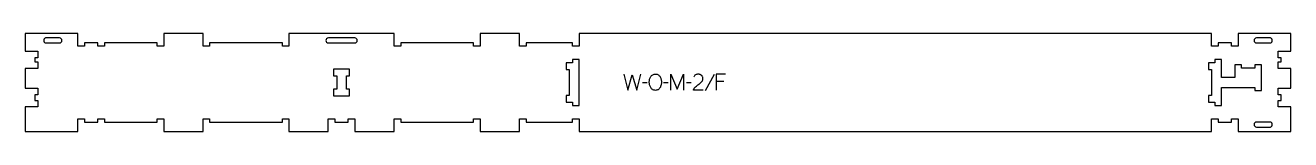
# Model space of a CAD drawing. Extents: x 0 to 2400, y 0 to 186.
import ezdxf

# ---------------------------------------------------------------- set-up
doc = ezdxf.new("R2010")
doc.units = 0
for name, color, linetype in [('1_ANYTOOL_1MMDEEP_LABELS_S', 2, 'CONTINUOUS'), ('3_ANYTOOL_CUTTHROUGH_INSID', 4, 'CONTINUOUS'), ('4_ANYTOOL_CUTTHROUGH_OUTSI', 5, 'CONTINUOUS')]:
    doc.layers.add(name, color=color, linetype=linetype)

msp = doc.modelspace()

# ---------------------------------------------------------------- linework, layer by layer
at = {"layer": '1_ANYTOOL_1MMDEEP_LABELS_S'}
for p, q in [((1306.472322, 107.893483), (1289.286608, 77.122055)), ((1179.143751, 92.250626), (1170.358036, 92.164912)), ((1219.172322, 92.250626), (1210.386608, 92.164912)), ((1262.672322, 92.250626), (1253.886608, 92.164912)), ((1324.558036, 94.393483), (1310.072322, 94.393483))]:
    msp.add_line(p, q, dxfattribs=at)
for points in [[(1134.786608, 108.364912), (1142.500893, 78.364912), (1150.943751, 107.464912), (1159.429465, 78.364912), (1166.929465, 108.364912)], [(1224.315179, 78.364912), (1224.315179, 108.364912), (1236.315179, 79.993483), (1248.315179, 108.23634), (1248.315179, 78.364912)], [(1327.729465, 108.364912), (1310.072322, 108.364912), (1310.072322, 78.364912)]]:
    msp.add_lwpolyline(points, dxfattribs=at)
msp.add_lwpolyline([(1195.215179, 108.707769, -0.064784), (1197.889134, 108.359848, -0.088904), (1200.315179, 107.229198, -0.05419), (1202.237744, 105.537068, -0.051179), (1203.765179, 103.479198, -0.041653), (1204.947379, 101.050425, -0.036749), (1205.736608, 98.464912, -0.024892), (1206.194387, 95.845649, -0.030823), (1206.358036, 93.193483, -0.034269), (1206.181516, 90.620987, -0.031918), (1205.666965, 88.093483, -0.031725), (1204.778778, 85.484087, -0.026303), (1203.593751, 82.993483, -0.058719), (1202.06997, 80.831736, -0.077745), (1200.031251, 79.168483, -0.077243), (1197.544262, 78.189646, -0.055252), (1194.872322, 77.893483, -0.054051), (1192.118397, 78.192062, -0.077615), (1189.552679, 79.189912, -0.078558), (1187.477606, 80.876985, -0.060481), (1185.936608, 83.079198, -0.02629), (1184.749947, 85.618417, -0.031299), (1183.863393, 88.275626, -0.031469), (1183.348355, 90.862442, -0.033416), (1183.172322, 93.493483, -0.032847), (1183.351, 96.210432, -0.035049), (1183.895536, 98.877412, -0.03503), (1184.81151, 101.454451, -0.032231), (1186.065179, 103.88634, -0.062518), (1187.687068, 105.953435, -0.074052), (1189.799108, 107.502412, -0.072322), (1192.425961, 108.433303, -0.049083)], format="xyb", close=True, dxfattribs=at)
msp.add_lwpolyline([(1285.258036, 78.407769), (1266.958036, 78.450626, -0.034491), (1267.620814, 80.197958, -0.037732), (1268.527679, 81.830983, -0.037744), (1269.666973, 83.305619, -0.03482), (1271.008036, 84.600626, -0.00859), (1273.967261, 86.999209, -0.008791), (1277.008036, 89.293483, 0.020588), (1279.827325, 91.526926, 0.025206), (1282.429465, 94.007769, 0.046908), (1283.45006, 95.309011, 0.051091), (1284.197322, 96.782769, 0.050722), (1284.646055, 98.430944, 0.041139), (1284.786608, 100.13634, 0.039396), (1284.643963, 101.943926, 0.058519), (1284.154465, 103.682769, 0.060358), (1283.363907, 105.089885, 0.061397), (1282.258036, 106.264912, 0.048006), (1280.902079, 107.186872, 0.045901), (1279.397322, 107.839912, 0.045216), (1277.657261, 108.242472, 0.034258), (1275.872322, 108.364912, 0.055622), (1273.237751, 108.070925, 0.079896), (1270.793751, 107.089912, 0.080617), (1268.824363, 105.424212, 0.060287), (1267.386608, 103.264912)], format="xyb", dxfattribs=at)
at = {"layer": '3_ANYTOOL_CUTTHROUGH_INSID'}
for points in [[(64.75, 177), (39.009651, 177, 0.12263), (37.35456, 176.587875, 0.106401), (36.040385, 175.480762, 0.09127), (35.253336, 173.956608, 0.148392), (35.253336, 170.543392, 0.09127), (36.040385, 169.019238, 0.106401), (37.35456, 167.912125, 0.12263), (39.009651, 167.5), (64.75, 167.5, 1)], [(624.75, 177), (574.75, 177, 1), (574.75, 167.5), (624.75, 167.5, 1)], [(2334.75, 177, 0.414214), (2330, 172.25, 0.414214), (2334.75, 167.5), (2360.490349, 167.5, 0.12263), (2362.14544, 167.912125, 0.106401), (2363.459615, 169.019238, 0.09127), (2364.246664, 170.543392, 0.148392), (2364.246664, 173.956608, 0.09127), (2363.459615, 175.480762, 0.106401), (2362.14544, 176.587875, 0.12263), (2360.490349, 177)], [(2334.75, 8.5), (2360.490349, 8.5, 0.12263), (2362.14544, 8.912125, 0.106401), (2363.459615, 10.019238, 0.09127), (2364.246664, 11.543392, 0.148392), (2364.246664, 14.956608, 0.09127), (2363.459615, 16.480762, 0.106401), (2362.14544, 17.587875, 0.12263), (2360.490349, 18), (2334.75, 18, 0.414214), (2330, 13.25, 0.414214)]]:
    msp.add_lwpolyline(points, format="xyb", close=True, dxfattribs=at)
for points in [[(1049.75, 135.955747), (1037.5, 135.955747), (1037.5, 129.955747), (1025.5, 129.955747), (1025.5, 117.455747), (1031.5, 117.455747), (1031.5, 67.955747), (1025.5, 67.955747), (1025.5, 55.455747), (1037.5, 55.455747), (1037.5, 49.455747), (1050, 49.455747), (1050, 135.955747)], [(2343.749971, 125.911491), (2331.499971, 125.911491), (2331.499971, 119.911491), (2305.999971, 119.911491), (2305.999971, 125.911491), (2293.499971, 125.911491), (2293.499971, 101.911491), (2267.999971, 101.911491), (2267.999971, 135.955745), (2255.499971, 135.955745), (2255.499971, 129.955745), (2249.749971, 129.955747), (2243.5, 129.955747), (2243.5, 117.455747), (2249.5, 117.455747), (2249.5, 67.955747), (2243.5, 67.955747), (2243.5, 55.455747), (2249.75, 55.455747), (2255.499971, 55.455745), (2255.499971, 49.455745), (2267.999971, 49.455745), (2267.999971, 83.411491), (2331.499971, 83.411491), (2331.499971, 77.411491), (2343.999971, 77.411491), (2343.999971, 125.911491)], [(609, 79.955747), (609, 105.455747), (615, 105.455747), (615, 117.955747), (584.5, 117.955747), (584.5, 105.455747), (590.5, 105.455747), (590.5, 79.955747), (584.5, 79.955747), (584.5, 67.455747), (615, 67.455747), (615, 79.955747)]]:
    msp.add_lwpolyline(points, close=True, dxfattribs=at)
at = {"layer": '4_ANYTOOL_CUTTHROUGH_OUTSI'}
msp.add_lwpolyline([(1349.75, 185.5), (1050, 185.5), (1050, 161.75, -0.414214), (1049.75, 161.5), (1037.75, 161.5, -0.414214), (1037.5, 161.75), (1037.5, 167.5), (949.5, 167.5), (949.5, 161.75, -0.414214), (949.25, 161.5), (937.25, 161.5, -0.414214), (937, 161.75), (937, 185.5), (862.5, 185.5), (862.5, 161.75, -0.414214), (862.25, 161.5), (850.25, 161.5, -0.414214), (850, 161.75), (850, 167.5), (749.75, 167.5), (712, 167.5), (712, 161.75, -0.414214), (711.75, 161.5), (699.75, 161.5, -0.414214), (699.5, 161.75), (699.5, 185.5), (500, 185.5), (500, 161.75, -0.414214), (499.75, 161.5), (487.75, 161.5, -0.414214), (487.5, 161.75), (487.5, 167.5), (349.5, 167.5), (349.5, 161.75, -0.414214), (349.25, 161.5), (337.25, 161.5, -0.414214), (337, 161.75), (337, 185.5), (262.5, 185.5), (262.5, 161.75, -0.414214), (262.25, 161.5), (250.25, 161.5, -0.414214), (250, 161.75), (250, 167.5), (150, 167.5), (150, 161.75, -0.414214), (149.75, 161.5), (137.75, 161.5, -0.414214), (137.5, 161.75), (137.5, 167.5), (112, 167.5), (112, 161.75, -0.414214), (111.75, 161.5), (99.75, 161.5, -0.414214), (99.5, 161.75), (99.5, 185.5), (0, 185.5), (0, 152), (23.75, 152, -0.414214), (24, 151.75), (24, 139.75, -0.414214), (23.75, 139.5), (18, 139.5), (18, 131.911), (23.75, 131.911, -0.414214), (24, 131.661), (24, 119.661, -0.414214), (23.75, 119.411), (0, 119.411), (0, 82), (23.75, 82, -0.414214), (24, 81.75), (24, 69.75, -0.414214), (23.75, 69.5), (18, 69.5), (18, 59), (23.75, 59, -0.414214), (24, 58.75), (24, 46.75, -0.414214), (23.75, 46.5), (0, 46.5), (0, 0), (99.5, 0), (99.5, 23.75, -0.414214), (99.75, 24), (111.75, 24, -0.414214), (112, 23.75), (112, 18), (137.5, 18), (137.5, 23.75, -0.414214), (137.75, 24), (149.75, 24, -0.414214), (150, 23.75), (150, 18), (250, 18), (250, 23.75, -0.414214), (250.25, 24), (262.25, 24, -0.414214), (262.5, 23.75), (262.5, 0), (337, 0), (337, 23.75, -0.414214), (337.25, 24), (349.25, 24, -0.414214), (349.5, 23.75), (349.5, 18), (487.5, 18), (487.5, 23.75, -0.414214), (487.75, 24), (499.75, 24, -0.414214), (500, 23.75), (500, 0), (574.5, 0), (574.5, 23.75, -0.414214), (574.75, 24), (586.75, 24, -0.414214), (587, 23.75), (587, 18), (612.5, 18), (612.5, 23.75, -0.414214), (612.75, 24), (624.75, 24, -0.414214), (625, 23.75), (625, 0), (699.5, 0), (699.5, 23.75, -0.414214), (699.75, 24), (711.75, 24, -0.414214), (712, 23.75), (712, 18), (850, 18), (850, 23.75, -0.414214), (850.25, 24), (862.25, 24, -0.414214), (862.5, 23.75), (862.5, 0), (937, 0), (937, 23.75, -0.414214), (937.25, 24), (949.25, 24, -0.414214), (949.5, 23.75), (949.5, 18), (1037.5, 18), (1037.5, 23.75, -0.414214), (1037.75, 24), (1049.75, 24, -0.414214), (1050, 23.75), (1050, 0), (1349.75, 0), (1949.75, 0), (2249.5, 0), (2249.5, 23.75, -0.414214), (2249.75, 24), (2261.75, 24, -0.414214), (2262, 23.75), (2262, 18), (2287.5, 18), (2287.5, 23.75, -0.414214), (2287.75, 24), (2299.75, 24, -0.414214), (2300, 23.75), (2300, 0), (2399.5, 0), (2399.5, 46.5), (2375.75, 46.5, -0.414214), (2375.5, 46.75), (2375.5, 58.75, -0.414214), (2375.75, 59), (2381.5, 59), (2381.5, 69.5), (2375.75, 69.5, -0.414214), (2375.5, 69.75), (2375.5, 81.75, -0.414214), (2375.75, 82), (2399.5, 82), (2399.5, 119.411), (2375.75, 119.411, -0.414214), (2375.5, 119.661), (2375.5, 131.661, -0.414214), (2375.75, 131.911), (2381.5, 131.911), (2381.5, 139.5), (2375.75, 139.5, -0.414214), (2375.5, 139.75), (2375.5, 151.75, -0.414214), (2375.75, 152), (2399.5, 152), (2399.5, 185.5), (2300, 185.5), (2300, 161.75, -0.414214), (2299.75, 161.5), (2287.75, 161.5, -0.414214), (2287.5, 161.75), (2287.5, 167.5), (2262, 167.5), (2262, 161.75, -0.414214), (2261.75, 161.5), (2249.75, 161.5, -0.414214), (2249.5, 161.75), (2249.5, 185.5), (1949.75, 185.5)], format="xyb", close=True, dxfattribs=at)

doc.saveas('drawing.dxf')
